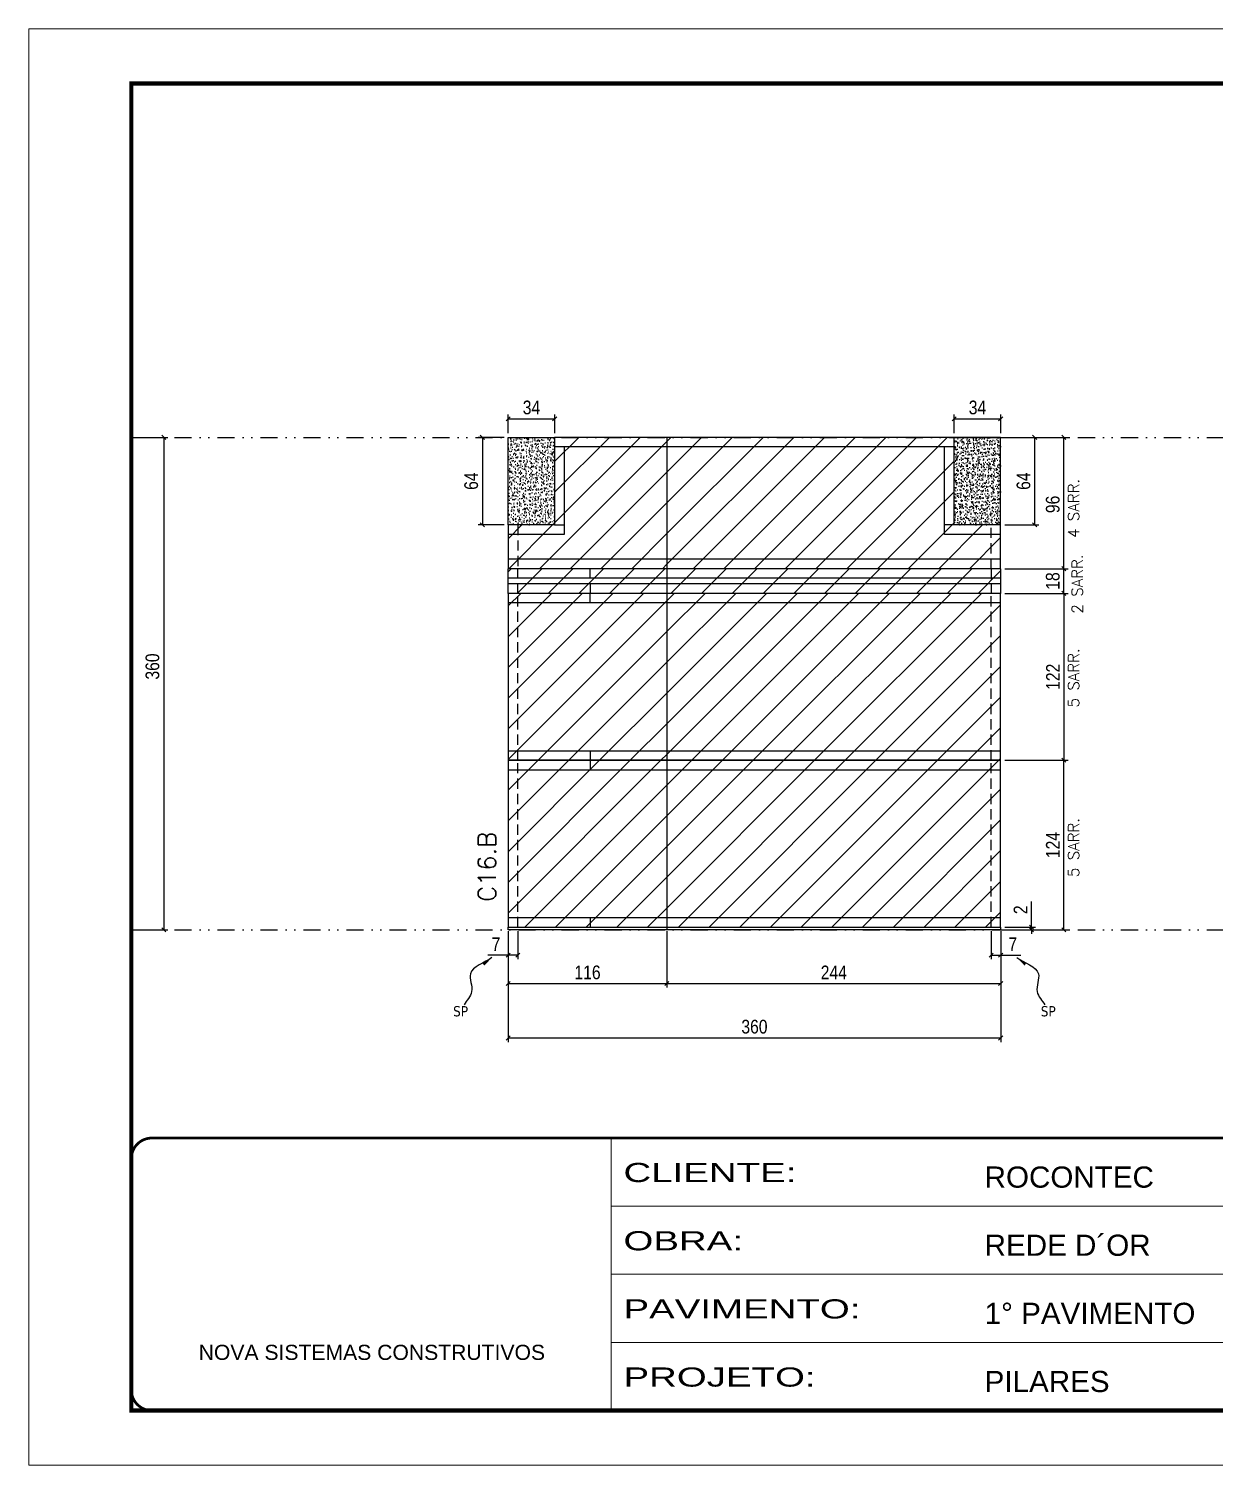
# Model space of a CAD drawing. Extents: x 2949 to 9203, y -16089 to 12527.
# Drawn here: x 6133 to 6999, y -13792 to -12742 of the extents above; entities that cross this region are included whole.
import ezdxf

# ---------------------------------------------------------------- set-up
doc = ezdxf.new("R2010")
doc.units = 0
for name, pattern in [('CONTINUO', [0]), ('DASHED', [0.75, 0.5, -0.25]), ('DIVIDE2', [0.625, 0.25, -0.125, 0, -0.125, 0, -0.125]), ('HIDDEN', [0.375, 0.25, -0.125])]:
    doc.linetypes.add(name, pattern=pattern)
for name, color, linetype in [('COTA', 241, 'Continuous'), ('cotas', 4, 'Continuous'), ('Nível', 160, 'Continuous'), ('Painéis', 200, 'Continuous'), ('SARR_2.2x7', 40, 'Continuous'), ('Sarrafo de Pressão', 42, 'HIDDEN'), ('texto', 7, 'Continuous')]:
    doc.layers.add(name, color=color, linetype=linetype)
for name, color, linetype, lineweight in [('Folhas', 255, 'Continuous', 9), ('Hachura', 251, 'Continuous', 9), ('SARRAFO DE PRESSAO', 251, 'DASHED', 9), ('Texto Seção', 7, 'Continuous', 15)]:
    doc.layers.add(name, color=color, linetype=linetype, lineweight=lineweight)
doc.styles.add('ARIAL', font='arial.ttf')
doc.styles.add('COTA TECNICA', font='techl___.ttf', dxfattribs={"height": 10})
doc.styles.add('COTA TECNICA-50', font='techl___.ttf', dxfattribs={"height": 10})
doc.styles.add('REGUA-120', font='ROMANS.shx', dxfattribs={"height": 15})
doc.styles.add('ROMANS', font='romans.shx')
doc.styles.get("Standard").update_dxf_attribs({"font": 'arial.ttf'})
doc.styles.add('Tecnologia', font='')
doc.styles.get('Tecnologia').set_extended_font_data('Forgotten Futurist')
doc.dimstyles.new('COTA PAINEL-50', dxfattribs={"dimtxt": 10, "dimasz": 3, "dimexe": 3, "dimexo": 3, "dimgap": 3, "dimtad": 1, "dimdec": 1, "dimzin": 12, "dimdsep": 46, "dimtxsty": 'COTA TECNICA-50', "dimblk1": 'OBLIQUE', "dimblk2": 'OBLIQUE', "dimsah": 1, "dimcen": 0.9, "dimclrd": 4, "dimclre": 4, "dimclrt": 240, "dimadec": 1, "dimazin": 3, "dimtfac": 1, "dimtdec": 1, "dimtmove": 0, "dimatfit": 3, "dimfxl": 1, "dimtolj": 1, "dimtzin": 12, "dimarcsym": 0})
doc.dimstyles.new('PAINEL', dxfattribs={"dimtxt": 10, "dimasz": 3, "dimexe": 3, "dimexo": 3, "dimgap": 3, "dimtad": 1, "dimdec": 1, "dimzin": 12, "dimdsep": 46, "dimtxsty": 'COTA TECNICA', "dimblk1": 'OBLIQUE', "dimblk2": 'OBLIQUE', "dimsah": 1, "dimcen": 0.9, "dimclrd": 4, "dimclre": 4, "dimclrt": 240, "dimadec": 1, "dimazin": 3, "dimtfac": 1, "dimtdec": 1, "dimtmove": 0, "dimatfit": 3, "dimfxl": 1, "dimtolj": 1, "dimtzin": 12, "dimarcsym": 0})
doc.dimstyles.get("Standard").update_dxf_attribs({"dimtxt": 0.18, "dimasz": 0.18, "dimexe": 0.18, "dimexo": 0.0625, "dimgap": 0.09, "dimtad": 0, "dimtih": 1, "dimtoh": 1, "dimdec": 4, "dimzin": 0, "dimdsep": 46, "dimtxsty": 'Standard', "dimcen": 0.09, "dimadec": 0, "dimazin": 0, "dimtfac": 1, "dimtdec": 4, "dimtofl": 0, "dimtmove": 0, "dimatfit": 3, "dimfxl": 1, "dimtolj": 1, "dimtzin": 0, "dimarcsym": 0})
pattern_1 = [(45, (860.25, -4009.77), (-11.22532, 11.22532), [])]
pattern_2 = [(50, (-126071.9665, -46819.548), (5.46554007, -0.47817257), [0.5715, -6.2865]), (355, (-126071.9665, -46819.548), (-1.05730264, 5.73170536), [0.4572, -5.02921753]), (100.4514447, (-126071.511, -46819.5876), (4.40823741, 5.25353256), [0.48570026, -5.34270734]), (46.1842, (-126071.9665, -46818.024), (8.13237123, -1.26126984), [0.85725, -9.42975]), (96.6355576, (-126071.289, -46818.129), (7.122124, 7.42278374), [0.7285507, -8.01406824]), (351.184151, (-126071.9665, -46818.024), (7.122124, 7.42278374), [0.685799, -7.54379196]), (21, (-126071.2045, -46818.405), (4.54843174, -3.06795595), [0.5715, -6.2865]), (326, (-126071.2045, -46818.405), (1.85406085, 5.52563898), [0.4572, -5.0292]), (71.451445, (-126070.8255, -46818.6604), (6.40249258, 2.45768307), [0.48570026, -5.34269813]), (37.5, (-126071.9665, -46819.5478), (0.092658098, 2.536651166), [0, -4.96824, 0, -5.1054, 0, -5.04825]), (7.5, (-126071.9665, -46819.5478), (2.004589875, 3.005417245), [0, -2.91084, 0, -4.85394, 0, -1.92405]), (327.5, (-126073.6658, -46819.5478), (4.067717855, -0.17186232), [0, -1.905, 0, -5.9436, 0, -7.8867]), (317.5, (-126074.4278, -46819.5478), (4.44387544, 0.76279473), [0, -2.4765, 0, -3.94716, 0, -5.6007])]
pattern_3 = [(45, (-127643.467, -36496.372), (-11.2253202, 11.2253202), [])]

# ---------------------------------------------------------------- blocks, each defined once
blk = doc.blocks.new('9999999999')
at = {"color": 30, "linetype": 'CONTINUO'}
for p, q in [((98564.6, 34230.2), (98564.6, 34429.4)), ((98564.6, 34379.6), (99584, 34379.6)), ((98564.6, 34329.8), (99488, 34329.8)), ((98564.6, 34280), (99488, 34280))]:
    blk.add_line(p, q, dxfattribs=at)
at = {"color": 30, "linetype": 'CONTINUO', "const_width": 2}
blk.add_lwpolyline([(99584, 34230.2), (99584, 34414.4, 0.414214), (99569, 34429.4), (98229, 34429.4, 0.414214), (98214, 34414.4), (98214, 34245.2, 0.414214), (98229, 34230.2), (99584, 34230.2)], format="xyb", dxfattribs=at)
at = {"layer": 'Folhas'}
blk.add_lwpolyline([(98139, 34190.2), (99624, 34190.2), (99624, 35240.2), (98139, 35240.2)], close=True, dxfattribs=at)
at = {"layer": 'Folhas', "color": 30, "const_width": 3}
blk.add_lwpolyline([(98214, 34230.2), (99584, 34230.2), (99584, 35200.2), (98214, 35200.2)], close=True, dxfattribs=at)
at = {"color": 7, "linetype": 'Continuous', "ltscale": 5, "style": 'ARIAL'}
for s, height, p in [('ROCONTEC', 15.48, (98837.7, 34393.1)), ('REDE D´OR', 15.48, (98837.7, 34343.3)), ('1° PAVIMENTO', 15.483, (98837.7, 34293.5)), ('NOVA SISTEMAS CONSTRUTIVOS', 11.059, (98263.2, 34267.2)), ('PILARES', 15.48, (98837.7, 34243.7))]:
    blk.add_text(s, height=height, dxfattribs=at).set_placement(p)
at = {"layer": 'Folhas', "color": 7, "style": 'Tecnologia', "width": 1.5}
for s, p in [('CLIENTE:', (98573.7, 34397.2)), ('OBRA:', (98573.7, 34347.3)), ('PAVIMENTO:', (98573.7, 34297.5)), ('PROJETO:', (98573.7, 34247.7))]:
    blk.add_text(s, height=14, dxfattribs=at).set_placement(p)
blk = doc.blocks.new('_Oblique')
at = {"color": 0, "linetype": 'ByBlock', "lineweight": -2}
blk.add_line((-0.5, -0.5), (0.5, 0.5), dxfattribs=at)
blk = doc.blocks.new('*D3212')
at = {"layer": 'cotas', "color": 4, "linetype": 'ByBlock', "lineweight": -2, "transparency": 16777216}
for p, q in [((6210.5, -13040.6), (6234.3, -13040.6)), ((6231.3, -13040.6), (6231.3, -13400.6)), ((6210.5, -13400.6), (6234.3, -13400.6))]:
    blk.add_line(p, q, dxfattribs=at)
at = {"layer": 'Defpoints', "color": 0, "linetype": 'ByBlock', "transparency": 16777216}
for p in [(6207.5, -13040.6), (6207.5, -13400.6), (6231.3, -13400.6)]:
    blk.add_point(p, dxfattribs=at)
at = {"layer": 'cotas', "color": 4, "linetype": 'ByBlock', "lineweight": -2, "transparency": 16777216, "xscale": 3, "yscale": 3, "zscale": 3}
for p, rotation in [((6231.3, -13040.6), 90), ((6231.3, -13400.6), 270)]:
    blk.add_blockref('_Oblique', p, dxfattribs=dict(at, rotation=rotation))
at = {"layer": 'cotas', "color": 240, "linetype": 'ByBlock', "transparency": 16777216, "insert": (6223, -13208.1), "char_height": 10, "attachment_point": 5, "rotation": 90, "style": 'COTA TECNICA'}
blk.add_mtext('\\A1;360', dxfattribs=at)
blk = doc.blocks.new('*D3199')
at = {"layer": 'COTA', "color": 4, "lineweight": -2, "transparency": 16777216}
for p, q in [((6483, -13401.6), (6483, -13482.6)), ((6843, -13401.6), (6843, -13482.6)), ((6483, -13479.6), (6843, -13479.6))]:
    blk.add_line(p, q, dxfattribs=at)
at = {"layer": 'Defpoints', "color": 0, "transparency": 16777216}
for p in [(6483, -13398.6), (6843, -13398.6), (6843, -13479.6)]:
    blk.add_point(p, dxfattribs=at)
at = {"layer": 'COTA', "color": 4, "lineweight": -2, "transparency": 16777216, "xscale": 3, "yscale": 3, "zscale": 3, "rotation": 180}
blk.add_blockref('_Oblique', (6483, -13479.6), dxfattribs=at)
at = {"layer": 'COTA', "color": 4, "lineweight": -2, "transparency": 16777216, "xscale": 3, "yscale": 3, "zscale": 3}
blk.add_blockref('_Oblique', (6843, -13479.6), dxfattribs=at)
at = {"layer": 'COTA', "color": 240, "transparency": 16777216, "insert": (6663, -13471.4), "char_height": 10, "attachment_point": 5, "style": 'COTA TECNICA'}
blk.add_mtext('\\A1;360', dxfattribs=at)
blk = doc.blocks.new('*D3200')
at = {"layer": 'COTA', "color": 4, "lineweight": -2, "transparency": 16777216}
for p, q in [((6846, -13040.6), (6892.2, -13040.6)), ((6889.2, -13136.6), (6889.2, -13040.6)), ((6846, -13136.6), (6892.2, -13136.6))]:
    blk.add_line(p, q, dxfattribs=at)
at = {"layer": 'Defpoints', "color": 0, "transparency": 16777216}
for p in [(6843, -13040.6), (6889.2, -13040.6), (6843, -13136.6)]:
    blk.add_point(p, dxfattribs=at)
at = {"layer": 'COTA', "color": 4, "lineweight": -2, "transparency": 16777216, "xscale": 3, "yscale": 3, "zscale": 3}
for p, rotation in [((6889.2, -13040.6), 90), ((6889.2, -13136.6), 270)]:
    blk.add_blockref('_Oblique', p, dxfattribs=dict(at, rotation=rotation))
at = {"layer": 'COTA', "color": 240, "transparency": 16777216, "insert": (6881.1, -13089.6), "char_height": 10, "attachment_point": 5, "rotation": 90, "style": 'COTA TECNICA'}
blk.add_mtext('\\A1;96', dxfattribs=at)
blk = doc.blocks.new('*D3201')
at = {"layer": 'COTA', "color": 4, "lineweight": -2, "transparency": 16777216}
for p, q in [((6483, -13403.6), (6483, -13422.1)), ((6490, -13401.6), (6490, -13422.1)), ((6483, -13419.1), (6468.2, -13419.1)), ((6490, -13419.1), (6483, -13419.1))]:
    blk.add_line(p, q, dxfattribs=at)
at = {"layer": 'Defpoints', "color": 0, "transparency": 16777216}
for p in [(6483, -13400.6), (6490, -13398.6), (6483, -13419.1)]:
    blk.add_point(p, dxfattribs=at)
at = {"layer": 'COTA', "color": 4, "lineweight": -2, "transparency": 16777216, "xscale": 3, "yscale": 3, "zscale": 3, "rotation": 180}
blk.add_blockref('_Oblique', (6483, -13419.1), dxfattribs=at)
at = {"layer": 'COTA', "color": 4, "lineweight": -2, "transparency": 16777216, "xscale": 3, "yscale": 3, "zscale": 3}
blk.add_blockref('_Oblique', (6490, -13419.1), dxfattribs=at)
at = {"layer": 'COTA', "color": 240, "transparency": 16777216, "insert": (6474.1, -13411.1), "char_height": 10, "attachment_point": 5, "style": 'COTA TECNICA-50'}
blk.add_mtext('\\A1;7', dxfattribs=at)
blk = doc.blocks.new('*D3202')
at = {"layer": 'COTA', "color": 4, "lineweight": -2, "transparency": 16777216}
for p, q in [((6836, -13401.6), (6836, -13422.1)), ((6843, -13403.6), (6843, -13422.1)), ((6836, -13419.1), (6843, -13419.1)), ((6843, -13419.1), (6857.7, -13419.1))]:
    blk.add_line(p, q, dxfattribs=at)
at = {"layer": 'Defpoints', "color": 0, "transparency": 16777216}
for p in [(6836, -13398.6), (6843, -13400.6), (6843, -13419.1)]:
    blk.add_point(p, dxfattribs=at)
at = {"layer": 'COTA', "color": 4, "lineweight": -2, "transparency": 16777216, "xscale": 3, "yscale": 3, "zscale": 3, "rotation": 180}
blk.add_blockref('_Oblique', (6836, -13419.1), dxfattribs=at)
at = {"layer": 'COTA', "color": 4, "lineweight": -2, "transparency": 16777216, "xscale": 3, "yscale": 3, "zscale": 3}
blk.add_blockref('_Oblique', (6843, -13419.1), dxfattribs=at)
at = {"layer": 'COTA', "color": 240, "transparency": 16777216, "insert": (6851.8, -13411.1), "char_height": 10, "attachment_point": 5, "style": 'COTA TECNICA-50'}
blk.add_mtext('\\A1;7', dxfattribs=at)
blk = doc.blocks.new('*D3203')
at = {"layer": 'COTA', "color": 4, "lineweight": -2, "transparency": 16777216}
for p, q in [((6846, -13276.6), (6892.2, -13276.6)), ((6889.2, -13400.6), (6889.2, -13276.6)), ((6846, -13400.6), (6892.2, -13400.6))]:
    blk.add_line(p, q, dxfattribs=at)
at = {"layer": 'Defpoints', "color": 0, "transparency": 16777216}
for p in [(6843, -13276.6), (6889.2, -13276.6), (6843, -13400.6)]:
    blk.add_point(p, dxfattribs=at)
at = {"layer": 'COTA', "color": 4, "lineweight": -2, "transparency": 16777216, "xscale": 3, "yscale": 3, "zscale": 3}
for p, rotation in [((6889.2, -13276.6), 90), ((6889.2, -13400.6), 270)]:
    blk.add_blockref('_Oblique', p, dxfattribs=dict(at, rotation=rotation))
at = {"layer": 'COTA', "color": 240, "transparency": 16777216, "insert": (6881.1, -13338.6), "char_height": 10, "attachment_point": 5, "rotation": 90, "style": 'COTA TECNICA-50'}
blk.add_mtext('\\A1;124', dxfattribs=at)
blk = doc.blocks.new('*D3204')
at = {"layer": 'COTA', "color": 4, "lineweight": -2, "transparency": 16777216}
for p, q in [((6865.5, -13398.6), (6865.5, -13379.8)), ((6846, -13398.6), (6868.5, -13398.6)), ((6846, -13400.6), (6868.5, -13400.6)), ((6865.5, -13400.6), (6865.5, -13398.6)), ((6865.5, -13400.6), (6865.5, -13403.6))]:
    blk.add_line(p, q, dxfattribs=at)
at = {"layer": 'Defpoints', "color": 0, "transparency": 16777216}
for p in [(6843, -13398.6), (6843, -13400.6), (6865.5, -13400.6)]:
    blk.add_point(p, dxfattribs=at)
at = {"layer": 'COTA', "color": 4, "lineweight": -2, "transparency": 16777216, "xscale": 3, "yscale": 3, "zscale": 3}
for p, rotation in [((6865.5, -13398.6), 270), ((6865.5, -13400.6), 90)]:
    blk.add_blockref('_Oblique', p, dxfattribs=dict(at, rotation=rotation))
at = {"layer": 'COTA', "color": 240, "transparency": 16777216, "insert": (6857.5, -13385.9), "char_height": 10, "attachment_point": 5, "rotation": 90, "style": 'COTA TECNICA-50'}
blk.add_mtext('\\A1;2', dxfattribs=at)
blk = doc.blocks.new('*D3205')
at = {"layer": 'COTA', "color": 4, "linetype": 'ByBlock', "lineweight": -2, "transparency": 16777216}
for p, q in [((6846, -13154.6), (6892.2, -13154.6)), ((6889.2, -13154.6), (6889.2, -13276.6)), ((6846, -13276.6), (6892.2, -13276.6))]:
    blk.add_line(p, q, dxfattribs=at)
at = {"layer": 'Defpoints', "color": 0, "linetype": 'ByBlock', "transparency": 16777216}
for p in [(6843, -13154.6), (6843, -13276.6), (6889.2, -13276.6)]:
    blk.add_point(p, dxfattribs=at)
at = {"layer": 'COTA', "color": 4, "linetype": 'ByBlock', "lineweight": -2, "transparency": 16777216, "xscale": 3, "yscale": 3, "zscale": 3}
for p, rotation in [((6889.2, -13154.6), 90), ((6889.2, -13276.6), 270)]:
    blk.add_blockref('_Oblique', p, dxfattribs=dict(at, rotation=rotation))
at = {"layer": 'COTA', "color": 240, "linetype": 'ByBlock', "transparency": 16777216, "insert": (6881.2, -13215.6), "char_height": 10, "attachment_point": 5, "rotation": 90, "style": 'COTA TECNICA'}
blk.add_mtext('\\A1;122', dxfattribs=at)
blk = doc.blocks.new('*D3206')
at = {"layer": 'COTA', "color": 4, "linetype": 'ByBlock', "lineweight": -2, "transparency": 16777216}
for p, q in [((6483, -13403.6), (6483, -13442.8)), ((6599, -13401.6), (6599, -13442.8)), ((6483, -13439.8), (6599, -13439.8))]:
    blk.add_line(p, q, dxfattribs=at)
at = {"layer": 'Defpoints', "color": 0, "linetype": 'ByBlock', "transparency": 16777216}
for p in [(6483, -13400.6), (6599, -13398.6), (6599, -13439.8)]:
    blk.add_point(p, dxfattribs=at)
at = {"layer": 'COTA', "color": 4, "linetype": 'ByBlock', "lineweight": -2, "transparency": 16777216, "xscale": 3, "yscale": 3, "zscale": 3, "rotation": 180}
blk.add_blockref('_Oblique', (6483, -13439.8), dxfattribs=at)
at = {"layer": 'COTA', "color": 4, "linetype": 'ByBlock', "lineweight": -2, "transparency": 16777216, "xscale": 3, "yscale": 3, "zscale": 3}
blk.add_blockref('_Oblique', (6599, -13439.8), dxfattribs=at)
at = {"layer": 'COTA', "color": 240, "linetype": 'ByBlock', "transparency": 16777216, "insert": (6541, -13431.7), "char_height": 10, "attachment_point": 5, "style": 'COTA TECNICA'}
blk.add_mtext('\\A1;116', dxfattribs=at)
blk = doc.blocks.new('*D3207')
at = {"layer": 'COTA', "color": 4, "linetype": 'ByBlock', "lineweight": -2, "transparency": 16777216}
for p, q in [((6599, -13401.6), (6599, -13442.8)), ((6843, -13403.6), (6843, -13442.8)), ((6599, -13439.8), (6843, -13439.8))]:
    blk.add_line(p, q, dxfattribs=at)
at = {"layer": 'Defpoints', "color": 0, "linetype": 'ByBlock', "transparency": 16777216}
for p in [(6599, -13398.6), (6843, -13400.6), (6843, -13439.8)]:
    blk.add_point(p, dxfattribs=at)
at = {"layer": 'COTA', "color": 4, "linetype": 'ByBlock', "lineweight": -2, "transparency": 16777216, "xscale": 3, "yscale": 3, "zscale": 3, "rotation": 180}
blk.add_blockref('_Oblique', (6599, -13439.8), dxfattribs=at)
at = {"layer": 'COTA', "color": 4, "linetype": 'ByBlock', "lineweight": -2, "transparency": 16777216, "xscale": 3, "yscale": 3, "zscale": 3}
blk.add_blockref('_Oblique', (6843, -13439.8), dxfattribs=at)
at = {"layer": 'COTA', "color": 240, "linetype": 'ByBlock', "transparency": 16777216, "insert": (6721, -13431.7), "char_height": 10, "attachment_point": 5, "style": 'COTA TECNICA'}
blk.add_mtext('\\A1;244', dxfattribs=at)
blk = doc.blocks.new('*D3219')
at = {"layer": 'COTA', "color": 4, "linetype": 'ByBlock', "lineweight": -2, "transparency": 16777216}
for p, q in [((6480, -13040.6), (6461.1, -13040.6)), ((6464.1, -13040.6), (6464.1, -13104.6)), ((6480, -13104.6), (6461.1, -13104.6))]:
    blk.add_line(p, q, dxfattribs=at)
at = {"layer": 'Defpoints', "color": 0, "linetype": 'ByBlock', "transparency": 16777216}
for p in [(6483, -13040.6), (6464.1, -13104.6), (6483, -13104.6)]:
    blk.add_point(p, dxfattribs=at)
at = {"layer": 'COTA', "color": 4, "linetype": 'ByBlock', "lineweight": -2, "transparency": 16777216, "xscale": 3, "yscale": 3, "zscale": 3}
for p, rotation in [((6464.1, -13040.6), 90), ((6464.1, -13104.6), 270)]:
    blk.add_blockref('_Oblique', p, dxfattribs=dict(at, rotation=rotation))
at = {"layer": 'COTA', "color": 240, "linetype": 'ByBlock', "transparency": 16777216, "insert": (6456, -13072.6), "char_height": 10, "attachment_point": 5, "rotation": 90, "style": 'COTA TECNICA'}
blk.add_mtext('\\A1;64', dxfattribs=at)
blk = doc.blocks.new('*D3220')
at = {"layer": 'COTA', "color": 4, "linetype": 'ByBlock', "lineweight": -2, "transparency": 16777216}
for p, q in [((6483, -13037.6), (6483, -13024)), ((6483, -13027), (6517, -13027)), ((6517, -13037.6), (6517, -13024))]:
    blk.add_line(p, q, dxfattribs=at)
at = {"layer": 'Defpoints', "color": 0, "linetype": 'ByBlock', "transparency": 16777216}
for p in [(6517, -13027), (6483, -13040.6), (6517, -13040.6)]:
    blk.add_point(p, dxfattribs=at)
at = {"layer": 'COTA', "color": 4, "linetype": 'ByBlock', "lineweight": -2, "transparency": 16777216, "xscale": 3, "yscale": 3, "zscale": 3, "rotation": 180}
blk.add_blockref('_Oblique', (6483, -13027), dxfattribs=at)
at = {"layer": 'COTA', "color": 4, "linetype": 'ByBlock', "lineweight": -2, "transparency": 16777216, "xscale": 3, "yscale": 3, "zscale": 3}
blk.add_blockref('_Oblique', (6517, -13027), dxfattribs=at)
at = {"layer": 'COTA', "color": 240, "linetype": 'ByBlock', "transparency": 16777216, "insert": (6500, -13018.8), "char_height": 10, "attachment_point": 5, "style": 'COTA TECNICA'}
blk.add_mtext('\\A1;34', dxfattribs=at)
blk = doc.blocks.new('*D3221')
at = {"layer": 'COTA', "color": 4, "linetype": 'ByBlock', "lineweight": -2, "transparency": 16777216}
for p, q in [((6809, -13037.6), (6809, -13024)), ((6809, -13027), (6843, -13027)), ((6843, -13037.6), (6843, -13024))]:
    blk.add_line(p, q, dxfattribs=at)
at = {"layer": 'Defpoints', "color": 0, "linetype": 'ByBlock', "transparency": 16777216}
for p in [(6843, -13027), (6809, -13040.6), (6843, -13040.6)]:
    blk.add_point(p, dxfattribs=at)
at = {"layer": 'COTA', "color": 4, "linetype": 'ByBlock', "lineweight": -2, "transparency": 16777216, "xscale": 3, "yscale": 3, "zscale": 3, "rotation": 180}
blk.add_blockref('_Oblique', (6809, -13027), dxfattribs=at)
at = {"layer": 'COTA', "color": 4, "linetype": 'ByBlock', "lineweight": -2, "transparency": 16777216, "xscale": 3, "yscale": 3, "zscale": 3}
blk.add_blockref('_Oblique', (6843, -13027), dxfattribs=at)
at = {"layer": 'COTA', "color": 240, "linetype": 'ByBlock', "transparency": 16777216, "insert": (6826, -13018.8), "char_height": 10, "attachment_point": 5, "style": 'COTA TECNICA'}
blk.add_mtext('\\A1;34', dxfattribs=at)
blk = doc.blocks.new('*D3222')
at = {"layer": 'COTA', "color": 4, "linetype": 'ByBlock', "lineweight": -2, "transparency": 16777216}
for p, q in [((6812, -13040.6), (6870.8, -13040.6)), ((6867.8, -13040.6), (6867.8, -13104.6)), ((6846, -13104.6), (6870.8, -13104.6))]:
    blk.add_line(p, q, dxfattribs=at)
at = {"layer": 'Defpoints', "color": 0, "linetype": 'ByBlock', "transparency": 16777216}
for p in [(6809, -13040.6), (6843, -13104.6), (6867.8, -13104.6)]:
    blk.add_point(p, dxfattribs=at)
at = {"layer": 'COTA', "color": 4, "linetype": 'ByBlock', "lineweight": -2, "transparency": 16777216, "xscale": 3, "yscale": 3, "zscale": 3}
for p, rotation in [((6867.8, -13040.6), 90), ((6867.8, -13104.6), 270)]:
    blk.add_blockref('_Oblique', p, dxfattribs=dict(at, rotation=rotation))
at = {"layer": 'COTA', "color": 240, "linetype": 'ByBlock', "transparency": 16777216, "insert": (6859.7, -13072.6), "char_height": 10, "attachment_point": 5, "rotation": 90, "style": 'COTA TECNICA'}
blk.add_mtext('\\A1;64', dxfattribs=at)
blk = doc.blocks.new('*D3210')
at = {"layer": 'COTA', "color": 4, "lineweight": -2, "transparency": 16777216}
for p, q in [((6846, -13136.6), (6892.2, -13136.6)), ((6889.2, -13154.6), (6889.2, -13136.6)), ((6846, -13154.6), (6892.2, -13154.6))]:
    blk.add_line(p, q, dxfattribs=at)
at = {"layer": 'Defpoints', "color": 0, "transparency": 16777216}
for p in [(6843, -13136.6), (6889.2, -13136.6), (6843, -13154.6)]:
    blk.add_point(p, dxfattribs=at)
at = {"layer": 'COTA', "color": 4, "lineweight": -2, "transparency": 16777216, "xscale": 3, "yscale": 3, "zscale": 3}
for p, rotation in [((6889.2, -13136.6), 90), ((6889.2, -13154.6), 270)]:
    blk.add_blockref('_Oblique', p, dxfattribs=dict(at, rotation=rotation))
at = {"layer": 'COTA', "color": 240, "transparency": 16777216, "insert": (6881.1, -13145.6), "char_height": 10, "attachment_point": 5, "rotation": 90, "style": 'COTA TECNICA'}
blk.add_mtext('\\A1;18', dxfattribs=at)

msp = doc.modelspace()

# ---------------------------------------------------------------- hatches: boundary and pattern name
at = {"layer": 'COTA', "linetype": 'ByBlock'}
h = msp.add_hatch(dxfattribs=at)
h.set_pattern_fill('AR-CONC', color=256, scale=0.03)
h.set_pattern_definition(pattern_2)
h.paths.add_polyline_path([(6482.97, -13104.63), (6516.97, -13104.63), (6516.97, -13040.63), (6482.97, -13040.63)])
h = msp.add_hatch(dxfattribs=at)
h.set_pattern_fill('AR-CONC', color=256, scale=0.03)
h.set_pattern_definition(pattern_2)
h.paths.add_polyline_path([(6808.97, -13104.63), (6842.97, -13104.63), (6842.97, -13040.63), (6808.97, -13040.63)])
at = {"layer": 'Hachura', "linetype": 'ByBlock'}
h = msp.add_hatch(dxfattribs=at)
h.set_pattern_fill('ANSI31', color=256, scale=5)
h.set_pattern_definition(pattern_1)
h.paths.add_polyline_path([(6598.97, -13136.63), (6598.97, -13040.63), (6516.97, -13040.63), (6516.97, -13104.63), (6482.97, -13104.63), (6482.97, -13136.63)])
h = msp.add_hatch(dxfattribs=at)
h.set_pattern_fill('ANSI31', color=256, scale=5)
h.set_pattern_definition(pattern_1)
h.paths.add_polyline_path([(6842.97, -13136.63), (6842.97, -13104.63), (6808.97, -13104.63), (6808.97, -13040.63), (6598.97, -13040.63), (6598.97, -13136.63)])
at = {"layer": 'Hachura'}
h = msp.add_hatch(dxfattribs=at)
h.set_pattern_fill('ANSI31', color=256, scale=5)
h.paths.add_polyline_path([(6598.97, -13136.63), (6482.97, -13136.63), (6482.97, -13154.63), (6598.97, -13154.63)])
h = msp.add_hatch(dxfattribs=at)
h.set_pattern_fill('ANSI31', color=256, scale=5)
h.paths.add_polyline_path([(6842.97, -13136.63), (6598.97, -13136.63), (6598.97, -13154.63), (6842.97, -13154.63)])
at = {"layer": 'Hachura', "linetype": 'ByBlock'}
h = msp.add_hatch(dxfattribs=at)
h.set_pattern_fill('ANSI31', color=256, scale=5)
h.set_pattern_definition(pattern_3)
h.paths.add_polyline_path([(6598.97, -13276.63), (6598.97, -13154.63), (6482.97, -13154.63), (6482.97, -13276.63)])
h = msp.add_hatch(dxfattribs=at)
h.set_pattern_fill('ANSI31', color=256, scale=5)
h.set_pattern_definition(pattern_3)
h.paths.add_polyline_path([(6598.97, -13154.63), (6598.97, -13276.63), (6842.97, -13276.63), (6842.97, -13154.63)])
h = msp.add_hatch(dxfattribs=at)
h.set_pattern_fill('ANSI31', color=256, scale=5)
h.set_pattern_definition(pattern_3)
h.paths.add_polyline_path([(6482.97, -13276.63), (6482.97, -13398.63), (6598.97, -13398.63), (6598.97, -13276.63)])
h = msp.add_hatch(dxfattribs=at)
h.set_pattern_fill('ANSI31', color=256, scale=5)
h.set_pattern_definition(pattern_3)
h.paths.add_polyline_path([(6842.97, -13398.63), (6842.97, -13276.63), (6598.97, -13276.63), (6598.97, -13398.63)])

# ---------------------------------------------------------------- linework, layer by layer
at = {"layer": 'COTA', "linetype": 'ByBlock'}
for p, q in [((6482.97, -13104.63), (6482.97, -13040.63)), ((6482.97, -13040.63), (6516.97, -13040.63)), ((6842.97, -13040.63), (6808.97, -13040.63)), ((6842.97, -13104.63), (6842.97, -13040.63))]:
    msp.add_line(p, q, dxfattribs=at)
at = {"layer": 'Nível', "color": 4, "linetype": 'DIVIDE2', "ltscale": 50}
for p, q in [((6207.53, -13040.63), (7577.53, -13040.63)), ((6207.53, -13400.63), (7577.53, -13400.63))]:
    msp.add_line(p, q, dxfattribs=at)
at = {"layer": 'Painéis'}
for p, q in [((6808.97, -13040.63), (6516.97, -13040.63)), ((6516.97, -13040.63), (6516.97, -13104.63)), ((6598.97, -13040.63), (6598.97, -13276.63)), ((6808.97, -13104.63), (6808.97, -13040.63)), ((6516.97, -13104.63), (6482.97, -13104.63)), ((6482.97, -13104.63), (6482.97, -13136.63)), ((6842.97, -13104.63), (6808.97, -13104.63)), ((6842.97, -13136.63), (6842.97, -13104.63)), ((6842.97, -13136.63), (6482.97, -13136.63)), ((6482.97, -13154.63), (6482.97, -13136.63)), ((6842.97, -13136.63), (6842.97, -13154.63)), ((6482.97, -13154.63), (6482.97, -13276.63)), ((6842.97, -13154.63), (6482.97, -13154.63)), ((6842.97, -13276.63), (6842.97, -13154.63)), ((6842.97, -13276.63), (6482.97, -13276.63)), ((6482.97, -13276.63), (6482.97, -13398.63)), ((6482.97, -13276.63), (6842.97, -13276.63)), ((6598.97, -13276.63), (6598.97, -13400.63)), ((6842.97, -13398.63), (6842.97, -13276.63)), ((6482.97, -13398.63), (6842.97, -13398.63)), ((6482.97, -13398.63), (6842.97, -13398.63)), ((6482.97, -13400.63), (6482.97, -13398.63)), ((6842.97, -13400.63), (6482.97, -13400.63)), ((6842.97, -13398.63), (6842.97, -13400.63))]:
    msp.add_line(p, q, dxfattribs=at)
at = {"layer": 'SARR_2.2x7'}
for p, q in [((6598.97, -13047.63), (6516.97, -13047.63)), ((6523.97, -13047.63), (6523.97, -13104.63)), ((6808.97, -13047.63), (6598.97, -13047.63)), ((6801.97, -13111.63), (6801.97, -13047.63)), ((6523.97, -13111.63), (6482.97, -13111.63)), ((6516.97, -13104.63), (6523.97, -13104.63)), ((6523.97, -13104.63), (6523.97, -13111.63)), ((6808.97, -13104.63), (6801.97, -13104.63)), ((6842.97, -13111.63), (6801.97, -13111.63)), ((6598.97, -13129.63), (6482.97, -13129.63)), ((6842.97, -13129.63), (6598.97, -13129.63)), ((6542.97, -13143.63), (6482.97, -13143.63)), ((6542.97, -13143.63), (6542.97, -13136.63)), ((6842.97, -13143.63), (6542.97, -13143.63)), ((6542.97, -13147.63), (6482.97, -13147.63)), ((6842.97, -13147.63), (6542.97, -13147.63)), ((6542.97, -13147.63), (6542.97, -13154.63)), ((6542.97, -13161.63), (6542.97, -13154.63)), ((6542.97, -13161.63), (6482.97, -13161.63)), ((6842.97, -13161.63), (6542.97, -13161.63)), ((6482.97, -13269.63), (6542.97, -13269.63)), ((6542.97, -13269.63), (6842.97, -13269.63)), ((6542.97, -13269.63), (6542.97, -13276.63)), ((6542.97, -13276.63), (6542.97, -13283.63)), ((6482.97, -13283.63), (6542.97, -13283.63)), ((6542.97, -13283.63), (6842.97, -13283.63)), ((6482.97, -13391.63), (6542.97, -13391.63)), ((6542.97, -13391.63), (6842.97, -13391.63)), ((6542.97, -13391.63), (6542.97, -13398.63))]:
    msp.add_line(p, q, dxfattribs=at)
at = {"layer": 'Sarrafo de Pressão', "ltscale": 30}
for p, q in [((6489.97, -13104.63), (6489.97, -13136.63)), ((6835.97, -13136.63), (6835.97, -13104.63)), ((6489.97, -13154.63), (6489.97, -13136.63)), ((6835.97, -13136.63), (6835.97, -13154.63)), ((6489.97, -13276.63), (6489.97, -13154.63)), ((6835.97, -13276.63), (6835.97, -13154.63)), ((6489.97, -13398.63), (6489.97, -13276.63)), ((6835.97, -13398.63), (6835.97, -13276.63))]:
    msp.add_line(p, q, dxfattribs=at)

# ---------------------------------------------------------------- block references
at = {"layer": 'SARRAFO DE PRESSAO', "color": 6, "linetype": 'ByBlock'}
msp.add_blockref('9999999999', (-92006.44, -47982.12), dxfattribs=at)

# ---------------------------------------------------------------- texts
at = {"layer": 'texto', "color": 0, "char_height": 7.5, "attachment_point": 5}
for insert in [(6448.2, -13460.13), (6877.75, -13460.13)]:
    msp.add_mtext('{\\fTahoma|b0|i0|c0|p34;\\C4;SP}', dxfattribs=dict(at, insert=insert))
at = {"layer": 'Texto Seção', "linetype": 'Continuous', "style": 'ROMANS'}
for s, p in [('4 SARR.', (6900.27, -13114.14)), ('2 SARR.', (6902.93, -13169.39)), ('5 SARR.', (6900.27, -13238.04)), ('5 SARR.', (6900.27, -13362.04))]:
    msp.add_text(s, height=8, rotation=90, dxfattribs=at).set_placement(p)
at = {"layer": 'Texto Seção', "insert": (6474.03, -13380.17), "char_height": 13, "width": 285.3299, "attachment_point": 7, "rotation": 90, "style": 'REGUA-120'}
msp.add_mtext('C16.B', dxfattribs=at)

# ---------------------------------------------------------------- dimensions: what is measured, and where the dimension line sits
at = {"layer": 'COTA', "linetype": 'ByBlock'}
for base, p1, p2, picture, middle in [((6516.97, -13027.03), (6482.97, -13040.63), (6516.97, -13040.63), '*D3220', (6499.97, -13018.81)), ((6842.97, -13027.03), (6808.97, -13040.63), (6842.97, -13040.63), '*D3221', (6825.97, -13018.81)), ((6598.97, -13439.79), (6482.97, -13400.63), (6598.97, -13398.63), '*D3206', (6540.97, -13431.69))]:
    dim = msp.add_linear_dim(base=base, p1=p1, p2=p2, dimstyle='PAINEL', dxfattribs=at)
    dim.commit()
    dim.dimension.update_dxf_attribs({"geometry": picture, "text_midpoint": middle})
for base, p1, p2, picture, middle in [((6464.14, -13104.63), (6482.97, -13040.63), (6482.97, -13104.63), '*D3219', (6456.04, -13072.63)), ((6867.82, -13104.63), (6808.97, -13040.63), (6842.97, -13104.63), '*D3222', (6859.72, -13072.63)), ((6889.21, -13276.63), (6842.97, -13154.63), (6842.97, -13276.63), '*D3205', (6881.15, -13215.63))]:
    dim = msp.add_linear_dim(base=base, p1=p1, p2=p2, angle=90, dimstyle='PAINEL', dxfattribs=at)
    dim.commit()
    dim.dimension.update_dxf_attribs({"geometry": picture, "text_midpoint": middle})
at = {"layer": 'COTA'}
dim = msp.add_linear_dim(base=(6889.21, -13040.63), p1=(6842.97, -13136.63), p2=(6842.97, -13040.63), angle=90, dimstyle='PAINEL', override={"dimarcsym": 2}, dxfattribs=at)
dim.commit()
dim.dimension.update_dxf_attribs({"geometry": '*D3200', "text_midpoint": (6889.21, -13089.63), "dimtype": 160})
for base, p1, p2, angle, dimstyle, picture, middle in [((6889.21, -13136.63), (6842.97, -13154.63), (6842.97, -13136.63), 90, 'PAINEL', '*D3210', (6881.12, -13145.63)), ((6889.21, -13276.63), (6842.97, -13400.63), (6842.97, -13276.63), 90, 'COTA PAINEL-50', '*D3203', (6881.14, -13338.63)), ((6482.97, -13419.14), (6489.97, -13398.63), (6482.97, -13400.63), 180, 'COTA PAINEL-50', '*D3201', (6474.11, -13411.07))]:
    dim = msp.add_linear_dim(base=base, p1=p1, p2=p2, angle=angle, dimstyle=dimstyle, dxfattribs=at)
    dim.commit()
    dim.dimension.update_dxf_attribs({"geometry": picture, "text_midpoint": middle})
dim = msp.add_linear_dim(base=(6865.5, -13400.63), p1=(6842.97, -13398.63), p2=(6842.97, -13400.63), angle=90, dimstyle='COTA PAINEL-50', dxfattribs=at)
dim.commit()
dim.dimension.update_dxf_attribs({"geometry": '*D3204', "text_midpoint": (6865.5, -13385.89), "dimtype": 160})
dim = msp.add_linear_dim(base=(6842.97, -13479.65), p1=(6482.97, -13398.63), p2=(6842.97, -13398.63), dimstyle='PAINEL', override={"dimarcsym": 2}, dxfattribs=at)
dim.commit()
dim.dimension.update_dxf_attribs({"geometry": '*D3199', "text_midpoint": (6662.97, -13471.43)})
at = {"layer": 'COTA', "linetype": 'ByBlock'}
dim = msp.add_linear_dim(base=(6842.97, -13439.79), p1=(6598.97, -13398.63), p2=(6842.97, -13400.63), dimstyle='PAINEL', override={"dimtmove": 1}, dxfattribs=at)
dim.commit()
dim.dimension.update_dxf_attribs({"geometry": '*D3207', "text_midpoint": (6720.97, -13431.72)})
at = {"layer": 'COTA'}
dim = msp.add_linear_dim(base=(6842.97, -13419.14), p1=(6835.97, -13398.63), p2=(6842.97, -13400.63), dimstyle='COTA PAINEL-50', dxfattribs=at)
dim.commit()
dim.dimension.update_dxf_attribs({"geometry": '*D3202', "text_midpoint": (6851.84, -13411.07)})
at = {"layer": 'cotas', "linetype": 'ByBlock'}
dim = msp.add_linear_dim(base=(6231.25, -13400.63), p1=(6207.53, -13040.63), p2=(6207.53, -13400.63), angle=90, dimstyle='PAINEL', dxfattribs=at)
dim.commit()
dim.dimension.update_dxf_attribs({"geometry": '*D3212', "text_midpoint": (6231.25, -13208.11), "dimtype": 160})

# ---------------------------------------------------------------- leaders
at = {"layer": 'COTA', "path_type": 1}
for points in [[(6471.14, -13420.82), (6455.36, -13432.65), (6456.28, -13445.66), (6450.73, -13455.44)], [(6854.8, -13420.82), (6870.59, -13432.65), (6869.66, -13445.66), (6875.21, -13455.44)]]:
    msp.add_leader(points, dimstyle='Standard', override={"dimasz": 8}, dxfattribs=at)

doc.saveas('drawing.dxf')
